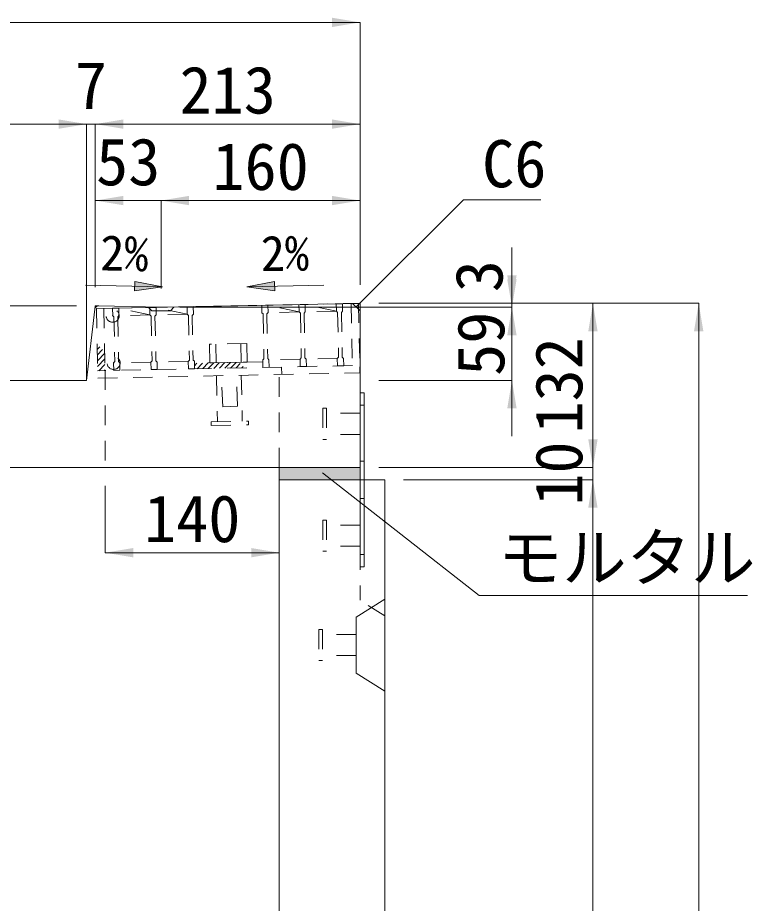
# Model space of a CAD drawing. Units: millimetres at full size; some dimension numbers follow another scale. Extents: x -3301 to 90699, y 107523 to 139162.
# Drawn here: x 22092 to 22683, y 114463 to 115175 of the extents above; entities that cross this region are included whole.
import ezdxf
from ezdxf.enums import TextEntityAlignment as Align

# ---------------------------------------------------------------- set-up
doc = ezdxf.new("R2010")
doc.units = ezdxf.units.MM
doc.header["$LTSCALE"] = 21
doc.header["$PDMODE"] = 32
doc.header["$PDSIZE"] = 10.5
doc.linetypes.add('USER1', pattern=[1.35, 0.75, -0.6])
for name, color, linetype, lineweight in [('0_2', 7, 'USER1', 9), ('寸法線', 7, 'Continuous', 9), ('引出線', 4, 'Continuous', 9), ('本体', 2, 'Continuous', 9), ('補助線', 8, 'Continuous', 13), ('ｲﾝｻｰﾄ', 3, 'USER1', 5), ('ｸﾞﾚｰﾁﾝｸﾞ', 7, 'USER1', 9)]:
    doc.layers.add(name, color=color, linetype=linetype, lineweight=lineweight)
doc.layers.add('ﾊｯﾁﾝｸﾞ', color=8, linetype='Continuous')
doc.styles.add('ＭＳ ゴシック', font='')
doc.styles.get('ＭＳ ゴシック').set_extended_font_data('MS Gothic')

# ---------------------------------------------------------------- blocks, each defined once
blk = doc.blocks.new('filled_arrow')
at = {"color": 0, "linetype": 'Continuous', "lineweight": -2}
blk.add_solid([(7.5, 1.25), (0, 0), (7.5, -1.25)], dxfattribs=at)

msp = doc.modelspace()

# ---------------------------------------------------------------- hatches: boundary and pattern name
at = {"layer": '引出線'}
for points in [[(22186.08, 114962.87), (22185.93, 114955.37), (22208.5, 114958.67)], [(22298.53, 114962.87), (22298.68, 114955.37), (22276.11, 114958.67)]]:
    msp.add_hatch(color=7, dxfattribs=at).paths.add_polyline_path(points)
at = {"layer": 'ｸﾞﾚｰﾁﾝｸﾞ'}
h = msp.add_hatch(dxfattribs=at)
h.set_pattern_fill('USER', color=256, style=0, pattern_type=2)
h.set_pattern_definition([(46.14576, (21631.14, 114563.59), (-2.28951, 2.19972), [75, -60])])
h.paths.add_polyline_path([(22155.2, 114941.13), (22161.2, 114941.25), (22162.2, 114891.26), (22156.2, 114891.14)])
h = msp.add_hatch(dxfattribs=at)
h.set_pattern_fill('USER', color=256, style=0, pattern_type=2)
h.set_pattern_definition([(46.14576, (21728.12, 114565.53), (-2.28951, 2.19972), [75, -60])])
h.paths.add_polyline_path([(22234.19, 114892.7), (22234.1, 114897.2), (22269.59, 114897.91), (22284.59, 114898.21), (22289.09, 114898.3), (22289.18, 114893.8), (22269.68, 114893.41)])
at = {"layer": 'ﾊｯﾁﾝｸﾞ'}
msp.add_hatch(color=256, dxfattribs=at).paths.add_polyline_path([(22302.31, 114813.37), (22302.31, 114803.37), (22367.31, 114803.37), (22367.31, 114813.37)])

# ---------------------------------------------------------------- linework, layer by layer
at = {"layer": '0_2'}
for p, q in [((22370.51, 114863.37), (22367.31, 114863.37)), ((22370.51, 114818.37), (22367.31, 114818.37)), ((22370.51, 114788.37), (22367.31, 114788.37)), ((22370.51, 114743.37), (22367.31, 114743.37))]:
    msp.add_line(p, q, dxfattribs=at)
at = {"layer": '0_2', "linetype": 'Continuous', "lineweight": 13}
msp.add_line((22302.31, 114803.37), (22302.31, 114813.37), dxfattribs=at)
at = {"layer": '0_2', "linetype": 'Continuous'}
msp.add_lwpolyline([(22367.31, 114733.37), (22367.31, 114873.37), (22370.51, 114873.37), (22370.51, 114733.37)], close=True, dxfattribs=at)
at = {"layer": '寸法線'}
for p, q in [((21937.31, 115171.46), (22367.31, 115171.46)), ((22367.31, 114960.37), (22367.31, 115171.46)), ((21937.31, 115089.58), (22147.31, 115089.58)), ((22102.31, 115089.58), (22199.33, 115089.58)), ((22147.31, 114898.37), (22147.31, 115089.58)), ((22147.31, 114898.37), (22147.31, 115089.58)), ((22154.33, 114958.37), (22154.33, 115089.58)), ((22154.33, 115089.58), (22367.31, 115089.58)), ((22154.33, 114958.37), (22154.33, 115089.58)), ((22367.31, 114960.37), (22367.31, 115089.58)), ((22154.33, 115028.07), (22252.31, 115028.07)), ((22154.33, 114958.37), (22154.33, 115028.07)), ((22207.31, 114957.17), (22207.31, 115028.07)), ((22207.31, 115028.07), (22367.31, 115028.07)), ((22207.31, 114957.17), (22207.31, 115028.07)), ((22367.31, 114960.37), (22367.31, 115028.07)), ((22489.54, 114897.17), (22489.54, 114990.37)), ((22489.54, 114838.37), (22489.54, 114987.17)), ((22382.31, 114945.37), (22554.68, 114945.37)), ((22382.31, 114945.37), (22639.77, 114945.37)), ((22382.31, 114945.37), (22489.54, 114945.37)), ((22554.68, 114945.37), (22554.68, 114813.37)), ((22639.77, 114945.37), (22639.77, 113453.37)), ((22139.33, 114943.37), (21647.2, 114943.37)), ((22222.31, 114942.17), (22489.54, 114942.17)), ((22222.31, 114942.17), (22489.54, 114942.17)), ((22382.31, 114883.37), (22489.54, 114883.37)), ((22554.68, 114758.37), (22554.68, 114858.37)), ((22382.31, 114813.37), (22554.68, 114813.37)), ((22382.31, 114813.37), (22554.68, 114813.37)), ((22402.31, 114803.37), (22554.68, 114803.37)), ((22402.31, 114803.37), (22554.68, 114803.37)), ((22554.68, 113453.37), (22554.68, 114803.37)), ((22162.31, 114798.37), (22162.31, 114744.68)), ((22302.31, 114798.37), (22302.31, 114744.68)), ((22162.31, 114744.68), (22302.31, 114744.68))]:
    msp.add_line(p, q, dxfattribs=at)
at = {"layer": '引出線', "color": 7}
for p, q in [((22146.4, 114959.91), (22208.5, 114958.67)), ((22338.22, 114959.91), (22276.11, 114958.67))]:
    msp.add_line(p, q, dxfattribs=at)
at = {"layer": '引出線'}
for points in [[(22364.31, 114942.45), (22450.55, 115028.69), (22512.66, 115028.69)], [(22337.22, 114809.05), (22463.15, 114710.37), (22678.97, 114710.37)]]:
    msp.add_lwpolyline(points, dxfattribs=at)
at = {"layer": '引出線', "color": 7, "lineweight": 13}
for points in [[(22186.08, 114962.87), (22185.93, 114955.37), (22208.5, 114958.67)], [(22298.53, 114962.87), (22298.68, 114955.37), (22276.11, 114958.67)]]:
    msp.add_lwpolyline(points, close=True, dxfattribs=at)
at = {"layer": '本体', "lineweight": 20}
for p, q in [((22207.31, 114942.17), (22361.31, 114945.25)), ((22367.31, 114939.37), (22361.31, 114945.25)), ((22154.01, 114940.66), (22147.31, 114883.37)), ((22157.06, 114943.31), (22207.31, 114942.17)), ((22367.31, 114939.37), (22367.31, 114813.37)), ((21943.31, 114883.37), (22147.31, 114883.37)), ((22367.31, 114813.37), (21937.31, 114813.37)), ((22302.31, 114803.37), (22302.31, 114373.9)), ((22387.31, 114803.37), (22302.31, 114803.37)), ((22387.31, 114803.37), (22387.31, 113453.37))]:
    msp.add_line(p, q, dxfattribs=at)
at = {"layer": '本体', "linetype": 'USER1'}
for p, q in [((22196.99, 114942.38), (22199.81, 114939.33)), ((22199.81, 114939.33), (22214.81, 114939.33)), ((22217.62, 114942.38), (22214.81, 114939.33)), ((22302.31, 114813.37), (22302.31, 114894.2)), ((22162.2, 114891.4), (22162.31, 114813.37)), ((22367.31, 114803.37), (22367.31, 114706.37)), ((22387.31, 114693.87), (22367.31, 114706.37))]:
    msp.add_line(p, q, dxfattribs=at)
at = {"layer": '本体'}
for p, q in [((22387.31, 114707.36), (22364.11, 114692.87)), ((22364.11, 114692.87), (22364.11, 114647.87)), ((22387.31, 114633.36), (22364.11, 114647.87))]:
    msp.add_line(p, q, dxfattribs=at)
at = {"layer": '本体', "lineweight": 20}
msp.add_arc((22156.99, 114940.31), 3, 88.70243, 173.33014, dxfattribs=at)
at = {"layer": '補助線', "lineweight": 20}
for p, q in [((22361.31, 114945.25), (22367.31, 114945.37)), ((22154.33, 114943.37), (22154.01, 114940.66)), ((22154.33, 114943.37), (22157.06, 114943.31))]:
    msp.add_line(p, q, dxfattribs=at)
at = {"layer": '補助線'}
for p, q in [((22367.31, 114939.37), (22367.31, 114945.37)), ((22147.31, 114883.37), (22147.31, 114943.37))]:
    msp.add_line(p, q, dxfattribs=at)
at = {"layer": 'ｲﾝｻｰﾄ'}
for p, q in [((22340.31, 114860.87), (22337.31, 114860.87)), ((22337.31, 114860.87), (22337.31, 114835.87)), ((22340.31, 114860.87), (22340.31, 114835.87)), ((22367.31, 114856.87), (22340.31, 114856.87)), ((22367.31, 114856.87), (22367.31, 114839.87)), ((22367.31, 114839.87), (22340.31, 114839.87)), ((22340.31, 114835.87), (22337.31, 114835.87)), ((22337.31, 114770.87), (22337.31, 114745.87)), ((22340.31, 114770.87), (22337.31, 114770.87)), ((22340.31, 114770.87), (22340.31, 114745.87)), ((22367.31, 114766.87), (22340.31, 114766.87)), ((22340.31, 114745.87), (22337.31, 114745.87)), ((22367.31, 114749.87), (22340.31, 114749.87)), ((22334.1, 114682.87), (22334.1, 114657.87)), ((22337.11, 114682.87), (22334.1, 114682.87)), ((22337.11, 114682.87), (22337.11, 114657.87)), ((22364.11, 114678.87), (22337.11, 114678.87)), ((22364.11, 114661.87), (22337.11, 114661.87)), ((22337.11, 114657.87), (22334.1, 114657.87))]:
    msp.add_line(p, q, dxfattribs=at)
at = {"layer": 'ｸﾞﾚｰﾁﾝｸﾞ'}
for p, q in [((22155.2, 114941.13), (22366.16, 114945.35)), ((22168.2, 114941.39), (22353.17, 114945.09)), ((22288.18, 114943.79), (22288.3, 114937.79)), ((22288.18, 114943.79), (22288.3, 114937.79)), ((22288.18, 114943.79), (22288.3, 114937.79)), ((22293.18, 114943.89), (22293.3, 114937.89)), ((22293.18, 114943.89), (22293.3, 114937.89)), ((22293.18, 114943.89), (22293.3, 114937.89)), ((22318.29, 114938.39), (22293.18, 114943.89)), ((22318.17, 114944.39), (22318.29, 114938.39)), ((22318.17, 114944.39), (22318.29, 114938.39)), ((22318.17, 114944.39), (22318.29, 114938.39)), ((22323.17, 114944.49), (22323.29, 114938.49)), ((22323.17, 114944.49), (22323.29, 114938.49)), ((22323.17, 114944.49), (22323.29, 114938.49)), ((22348.29, 114938.99), (22323.17, 114944.49)), ((22353.17, 114945.09), (22348.17, 114944.99)), ((22353.17, 114945.09), (22348.17, 114944.99)), ((22353.17, 114945.09), (22348.17, 114944.99)), ((22348.17, 114944.99), (22348.29, 114938.99)), ((22348.17, 114944.99), (22348.29, 114938.99)), ((22348.17, 114944.99), (22348.29, 114938.99)), ((22353.17, 114945.09), (22353.29, 114939.09)), ((22353.17, 114945.09), (22353.29, 114939.09)), ((22353.17, 114945.09), (22353.29, 114939.09)), ((22360.16, 114945.23), (22361.16, 114895.24)), ((22366.16, 114945.35), (22367.28, 114889.36)), ((22155.2, 114941.13), (22156.32, 114885.14)), ((22161.2, 114941.25), (22162.2, 114891.26)), ((22173.2, 114941.49), (22168.2, 114941.39)), ((22173.2, 114941.49), (22168.2, 114941.39)), ((22173.2, 114941.49), (22168.2, 114941.39)), ((22168.32, 114935.39), (22168.2, 114941.39)), ((22168.2, 114941.39), (22168.32, 114935.39)), ((22168.2, 114941.39), (22168.32, 114935.39)), ((22168.2, 114941.39), (22168.32, 114935.39)), ((22168.2, 114941.39), (22168.32, 114935.39)), ((22168.2, 114941.39), (22168.32, 114935.39)), ((22168.2, 114941.39), (22168.32, 114935.39)), ((22198.32, 114935.99), (22173.2, 114941.49)), ((22173.2, 114941.49), (22173.32, 114935.49)), ((22173.2, 114941.49), (22173.32, 114935.49)), ((22173.2, 114941.49), (22173.32, 114935.49)), ((22203.2, 114942.09), (22198.2, 114941.99)), ((22203.2, 114942.09), (22198.2, 114941.99)), ((22203.2, 114942.09), (22198.2, 114941.99)), ((22198.2, 114941.99), (22198.32, 114935.99)), ((22198.2, 114941.99), (22198.32, 114935.99)), ((22198.2, 114941.99), (22198.32, 114935.99)), ((22228.31, 114936.59), (22203.2, 114942.09)), ((22203.2, 114942.09), (22203.32, 114936.09)), ((22203.2, 114942.09), (22203.32, 114936.09)), ((22203.2, 114942.09), (22203.32, 114936.09)), ((22228.31, 114936.59), (22203.32, 114936.09)), ((22233.19, 114942.69), (22228.19, 114942.59)), ((22233.19, 114942.69), (22228.19, 114942.59)), ((22233.19, 114942.69), (22228.19, 114942.59)), ((22228.19, 114942.59), (22228.31, 114936.59)), ((22228.19, 114942.59), (22228.31, 114936.59)), ((22228.19, 114942.59), (22228.31, 114936.59)), ((22228.31, 114936.59), (22229.33, 114935.61)), ((22228.31, 114936.59), (22229.33, 114935.61)), ((22228.31, 114936.59), (22229.33, 114935.61)), ((22233.31, 114936.69), (22232.33, 114935.67)), ((22233.31, 114936.69), (22232.33, 114935.67)), ((22233.31, 114936.69), (22232.33, 114935.67)), ((22233.19, 114942.69), (22233.31, 114936.69)), ((22233.19, 114942.69), (22233.31, 114936.69)), ((22233.19, 114942.69), (22233.31, 114936.69)), ((22288.3, 114937.79), (22289.32, 114936.81)), ((22288.3, 114937.79), (22289.32, 114936.81)), ((22288.3, 114937.79), (22289.32, 114936.81)), ((22289.32, 114936.81), (22290.04, 114900.82)), ((22289.32, 114936.81), (22290.04, 114900.82)), ((22289.32, 114936.81), (22290.04, 114900.82)), ((22293.3, 114937.89), (22292.32, 114936.87)), ((22293.3, 114937.89), (22292.32, 114936.87)), ((22293.3, 114937.89), (22292.32, 114936.87)), ((22292.32, 114936.87), (22293.04, 114900.88)), ((22292.32, 114936.87), (22293.04, 114900.88)), ((22292.32, 114936.87), (22293.04, 114900.88)), ((22318.29, 114938.39), (22293.3, 114937.89)), ((22318.29, 114938.39), (22319.31, 114937.41)), ((22318.29, 114938.39), (22319.31, 114937.41)), ((22318.29, 114938.39), (22319.31, 114937.41)), ((22319.31, 114937.41), (22320.03, 114901.42)), ((22319.31, 114937.41), (22320.03, 114901.42)), ((22319.31, 114937.41), (22320.03, 114901.42)), ((22323.29, 114938.49), (22322.31, 114937.47)), ((22323.29, 114938.49), (22322.31, 114937.47)), ((22323.29, 114938.49), (22322.31, 114937.47)), ((22322.31, 114937.47), (22323.03, 114901.48)), ((22322.31, 114937.47), (22323.03, 114901.48)), ((22322.31, 114937.47), (22323.03, 114901.48)), ((22348.29, 114938.99), (22323.29, 114938.49)), ((22348.29, 114938.99), (22349.31, 114938.01)), ((22348.29, 114938.99), (22349.31, 114938.01)), ((22348.29, 114938.99), (22349.31, 114938.01)), ((22349.31, 114938.01), (22350.03, 114902.02)), ((22349.31, 114938.01), (22350.03, 114902.02)), ((22349.31, 114938.01), (22350.03, 114902.02)), ((22353.29, 114939.09), (22352.31, 114938.07)), ((22353.29, 114939.09), (22352.31, 114938.07)), ((22353.29, 114939.09), (22352.31, 114938.07)), ((22352.31, 114938.07), (22353.03, 114902.08)), ((22352.31, 114938.07), (22353.03, 114902.08)), ((22352.31, 114938.07), (22353.03, 114902.08)), ((22168.32, 114935.39), (22169.34, 114934.41)), ((22168.32, 114935.39), (22169.34, 114934.41)), ((22168.32, 114935.39), (22169.34, 114934.41)), ((22169.34, 114934.41), (22170.06, 114898.42)), ((22169.34, 114934.41), (22170.06, 114898.42)), ((22169.34, 114934.41), (22170.06, 114898.42)), ((22173.32, 114935.49), (22172.34, 114934.47)), ((22173.32, 114935.49), (22172.34, 114934.47)), ((22173.32, 114935.49), (22172.34, 114934.47)), ((22172.34, 114934.47), (22173.06, 114898.48)), ((22172.34, 114934.47), (22173.06, 114898.48)), ((22172.34, 114934.47), (22173.06, 114898.48)), ((22198.32, 114935.99), (22173.32, 114935.49)), ((22198.32, 114935.99), (22199.34, 114935.01)), ((22198.32, 114935.99), (22199.34, 114935.01)), ((22198.32, 114935.99), (22199.34, 114935.01)), ((22199.34, 114935.01), (22200.06, 114899.02)), ((22199.34, 114935.01), (22200.06, 114899.02)), ((22199.34, 114935.01), (22200.06, 114899.02)), ((22203.32, 114936.09), (22202.34, 114935.07)), ((22203.32, 114936.09), (22202.34, 114935.07)), ((22203.32, 114936.09), (22202.34, 114935.07)), ((22202.34, 114935.07), (22203.06, 114899.08)), ((22202.34, 114935.07), (22203.06, 114899.08)), ((22202.34, 114935.07), (22203.06, 114899.08)), ((22229.33, 114935.61), (22230.05, 114899.62)), ((22229.33, 114935.61), (22230.05, 114899.62)), ((22229.33, 114935.61), (22230.05, 114899.62)), ((22232.33, 114935.67), (22233.05, 114899.68)), ((22232.33, 114935.67), (22233.05, 114899.68)), ((22232.33, 114935.67), (22233.05, 114899.68)), ((22276.29, 114913.04), (22246.3, 114912.44)), ((22246.3, 114912.44), (22246.6, 114897.45)), ((22251.3, 114912.54), (22251.6, 114897.55)), ((22271.29, 114912.94), (22271.59, 114897.95)), ((22276.29, 114913.04), (22276.59, 114898.05)), ((22289.06, 114899.8), (22290.04, 114900.82)), ((22289.06, 114899.8), (22290.04, 114900.82)), ((22289.06, 114899.8), (22290.04, 114900.82)), ((22294.06, 114899.9), (22293.04, 114900.88)), ((22294.06, 114899.9), (22293.04, 114900.88)), ((22294.06, 114899.9), (22293.04, 114900.88)), ((22319.05, 114900.4), (22320.03, 114901.42)), ((22319.05, 114900.4), (22320.03, 114901.42)), ((22319.05, 114900.4), (22320.03, 114901.42)), ((22324.05, 114900.5), (22323.03, 114901.48)), ((22324.05, 114900.5), (22323.03, 114901.48)), ((22324.05, 114900.5), (22323.03, 114901.48)), ((22349.05, 114901), (22324.05, 114900.5)), ((22349.05, 114901), (22350.03, 114902.02)), ((22349.05, 114901), (22350.03, 114902.02)), ((22349.05, 114901), (22350.03, 114902.02)), ((22349.17, 114895), (22349.05, 114901)), ((22349.17, 114895), (22349.05, 114901)), ((22349.17, 114895), (22349.05, 114901)), ((22354.05, 114901.1), (22353.03, 114902.08)), ((22354.05, 114901.1), (22353.03, 114902.08)), ((22354.05, 114901.1), (22353.03, 114902.08)), ((22354.17, 114895.1), (22354.05, 114901.1)), ((22354.17, 114895.1), (22354.05, 114901.1)), ((22354.17, 114895.1), (22354.05, 114901.1)), ((22361.16, 114895.24), (22156.2, 114891.14)), ((22169.08, 114897.4), (22170.06, 114898.42)), ((22169.08, 114897.4), (22170.06, 114898.42)), ((22169.08, 114897.4), (22170.06, 114898.42)), ((22169.2, 114891.4), (22169.08, 114897.4)), ((22169.2, 114891.4), (22169.08, 114897.4)), ((22169.2, 114891.4), (22169.08, 114897.4)), ((22169.2, 114891.4), (22169.08, 114897.4)), ((22169.2, 114891.4), (22169.08, 114897.4)), ((22169.2, 114891.4), (22169.08, 114897.4)), ((22174.08, 114897.5), (22173.06, 114898.48)), ((22174.08, 114897.5), (22173.06, 114898.48)), ((22174.08, 114897.5), (22173.06, 114898.48)), ((22199.08, 114898), (22174.08, 114897.5)), ((22174.2, 114891.5), (22174.08, 114897.5)), ((22174.2, 114891.5), (22174.08, 114897.5)), ((22174.2, 114891.5), (22174.08, 114897.5)), ((22199.08, 114898), (22200.06, 114899.02)), ((22199.08, 114898), (22200.06, 114899.02)), ((22199.08, 114898), (22200.06, 114899.02)), ((22199.2, 114892), (22199.08, 114898)), ((22199.2, 114892), (22199.08, 114898)), ((22199.2, 114892), (22199.08, 114898)), ((22204.08, 114898.1), (22203.06, 114899.08)), ((22204.08, 114898.1), (22203.06, 114899.08)), ((22204.08, 114898.1), (22203.06, 114899.08)), ((22229.07, 114898.6), (22204.08, 114898.1)), ((22204.2, 114892.1), (22204.08, 114898.1)), ((22204.2, 114892.1), (22204.08, 114898.1)), ((22204.2, 114892.1), (22204.08, 114898.1)), ((22229.07, 114898.6), (22230.05, 114899.62)), ((22229.07, 114898.6), (22230.05, 114899.62)), ((22229.07, 114898.6), (22230.05, 114899.62)), ((22229.19, 114892.6), (22229.07, 114898.6)), ((22229.19, 114892.6), (22229.07, 114898.6)), ((22229.19, 114892.6), (22229.07, 114898.6)), ((22234.07, 114898.7), (22233.05, 114899.68)), ((22234.07, 114898.7), (22233.05, 114899.68)), ((22234.07, 114898.7), (22233.05, 114899.68)), ((22234.19, 114892.7), (22234.07, 114898.7)), ((22234.19, 114892.7), (22234.07, 114898.7)), ((22234.19, 114892.7), (22234.07, 114898.7)), ((22289.09, 114898.3), (22234.1, 114897.2)), ((22276.59, 114898.05), (22246.6, 114897.45)), ((22289.18, 114893.8), (22289.06, 114899.8)), ((22289.18, 114893.8), (22289.06, 114899.8)), ((22289.18, 114893.8), (22289.06, 114899.8)), ((22294.18, 114893.9), (22289.18, 114893.8)), ((22294.18, 114893.9), (22289.18, 114893.8)), ((22294.18, 114893.9), (22289.18, 114893.8)), ((22319.05, 114900.4), (22294.06, 114899.9)), ((22294.18, 114893.9), (22294.06, 114899.9)), ((22294.18, 114893.9), (22294.06, 114899.9)), ((22294.18, 114893.9), (22294.06, 114899.9)), ((22304.18, 114894.1), (22304.3, 114888.1)), ((22319.17, 114894.4), (22319.05, 114900.4)), ((22319.17, 114894.4), (22319.05, 114900.4)), ((22319.17, 114894.4), (22319.05, 114900.4)), ((22324.17, 114894.5), (22319.17, 114894.4)), ((22324.17, 114894.5), (22319.17, 114894.4)), ((22324.17, 114894.5), (22319.17, 114894.4)), ((22324.17, 114894.5), (22324.05, 114900.5)), ((22324.17, 114894.5), (22324.05, 114900.5)), ((22324.17, 114894.5), (22324.05, 114900.5)), ((22354.17, 114895.1), (22349.17, 114895)), ((22354.17, 114895.1), (22349.17, 114895)), ((22354.17, 114895.1), (22349.17, 114895)), ((22367.28, 114889.36), (22367.18, 114894.36)), ((22156.32, 114885.14), (22367.28, 114889.36)), ((22174.2, 114891.5), (22169.2, 114891.4)), ((22174.2, 114891.5), (22169.2, 114891.4)), ((22174.2, 114891.5), (22169.2, 114891.4)), ((22204.2, 114892.1), (22199.2, 114892)), ((22204.2, 114892.1), (22199.2, 114892)), ((22204.2, 114892.1), (22199.2, 114892)), ((22234.19, 114892.7), (22229.19, 114892.6)), ((22234.19, 114892.7), (22229.19, 114892.6)), ((22234.19, 114892.7), (22229.19, 114892.6)), ((22251.81, 114887.05), (22252.55, 114850.06)), ((22256.81, 114862.03), (22255.81, 114887.01)), ((22268.8, 114862.51), (22267.8, 114887.49)), ((22271.8, 114887.45), (22272.54, 114850.46)), ((22268.8, 114862.51), (22256.81, 114862.03)), ((22247.55, 114849.96), (22277.54, 114850.56)), ((22247.61, 114846.96), (22247.55, 114849.96)), ((22247.61, 114846.96), (22277.6, 114847.56)), ((22277.6, 114847.56), (22277.54, 114850.56))]:
    msp.add_line(p, q, dxfattribs=at)
for p in [(22168.32, 114935.39), (22169.08, 114897.4)]:
    msp.add_point(p, dxfattribs=at)

# ---------------------------------------------------------------- block references
at = {"layer": '寸法線', "xscale": 3, "yscale": 3}
for p, rotation in [((22367.31, 115171.46), 180), ((22147.31, 115089.58), 180), ((22147.31, 115089.58), 180), ((22367.31, 115089.58), 180), ((22367.31, 115028.07), 180), ((22489.54, 114945.37), 90), ((22489.54, 114942.17), 90), ((22554.68, 114945.37), 270), ((22639.77, 114945.37), 270), ((22489.54, 114942.17), 270), ((22489.54, 114883.37), 270), ((22554.68, 114813.37), 90), ((22554.68, 114813.37), 90), ((22554.68, 114803.37), 270), ((22554.68, 114803.37), 270), ((22302.31, 114744.68), 180)]:
    msp.add_blockref('filled_arrow', p, dxfattribs=dict(at, rotation=rotation))
for p in [(22154.33, 115089.58), (22154.33, 115089.58), (22154.33, 115028.07), (22207.31, 115028.07), (22207.31, 115028.07), (22162.31, 114744.68)]:
    msp.add_blockref('filled_arrow', p, dxfattribs=at)
at = {"layer": '引出線', "xscale": 0.075, "yscale": 0.075}
for p, rotation in [((22364.31, 114942.45), 45), ((22337.22, 114809.05), 321.9)]:
    msp.add_blockref('filled_arrow', p, dxfattribs=dict(at, rotation=rotation))

# ---------------------------------------------------------------- texts
at = {"layer": '寸法線', "style": 'ＭＳ ゴシック'}
for s, p in [('7', (22150.82, 115120.83)), ('213', (22260.82, 115117.08)), ('53', (22180.82, 115059.32)), ('160', (22287.31, 115055.57)), ('140', (22232.31, 114772.18))]:
    msp.add_text(s, height=37.98, dxfattribs=at).set_placement(p, align=Align.MIDDLE_CENTER)
for s, height, rotation, p in [('2%', 28.48, 359, (22177.73, 114985.79)), ('2%', 28.48, 1, (22306.89, 114985.79)), ('3', 37.98, 90, (22463, 114967.25)), ('59', 37.98, 90, (22464.42, 114912.84)), ('132', 37.98, 90, (22527.18, 114879.37)), ('10', 37.98, 90, (22527.18, 114808.37))]:
    msp.add_text(s, height=height, rotation=rotation, dxfattribs=at).set_placement(p, align=Align.MIDDLE_CENTER)
at = {"layer": '引出線', "style": 'ＭＳ ゴシック'}
for s, p in [('C6', (22465.55, 115076.69)), ('モルタル', (22478.15, 114759.79))]:
    msp.add_text(s, height=37.98, dxfattribs=at).set_placement(p, align=Align.TOP_LEFT)

doc.saveas('drawing.dxf')
